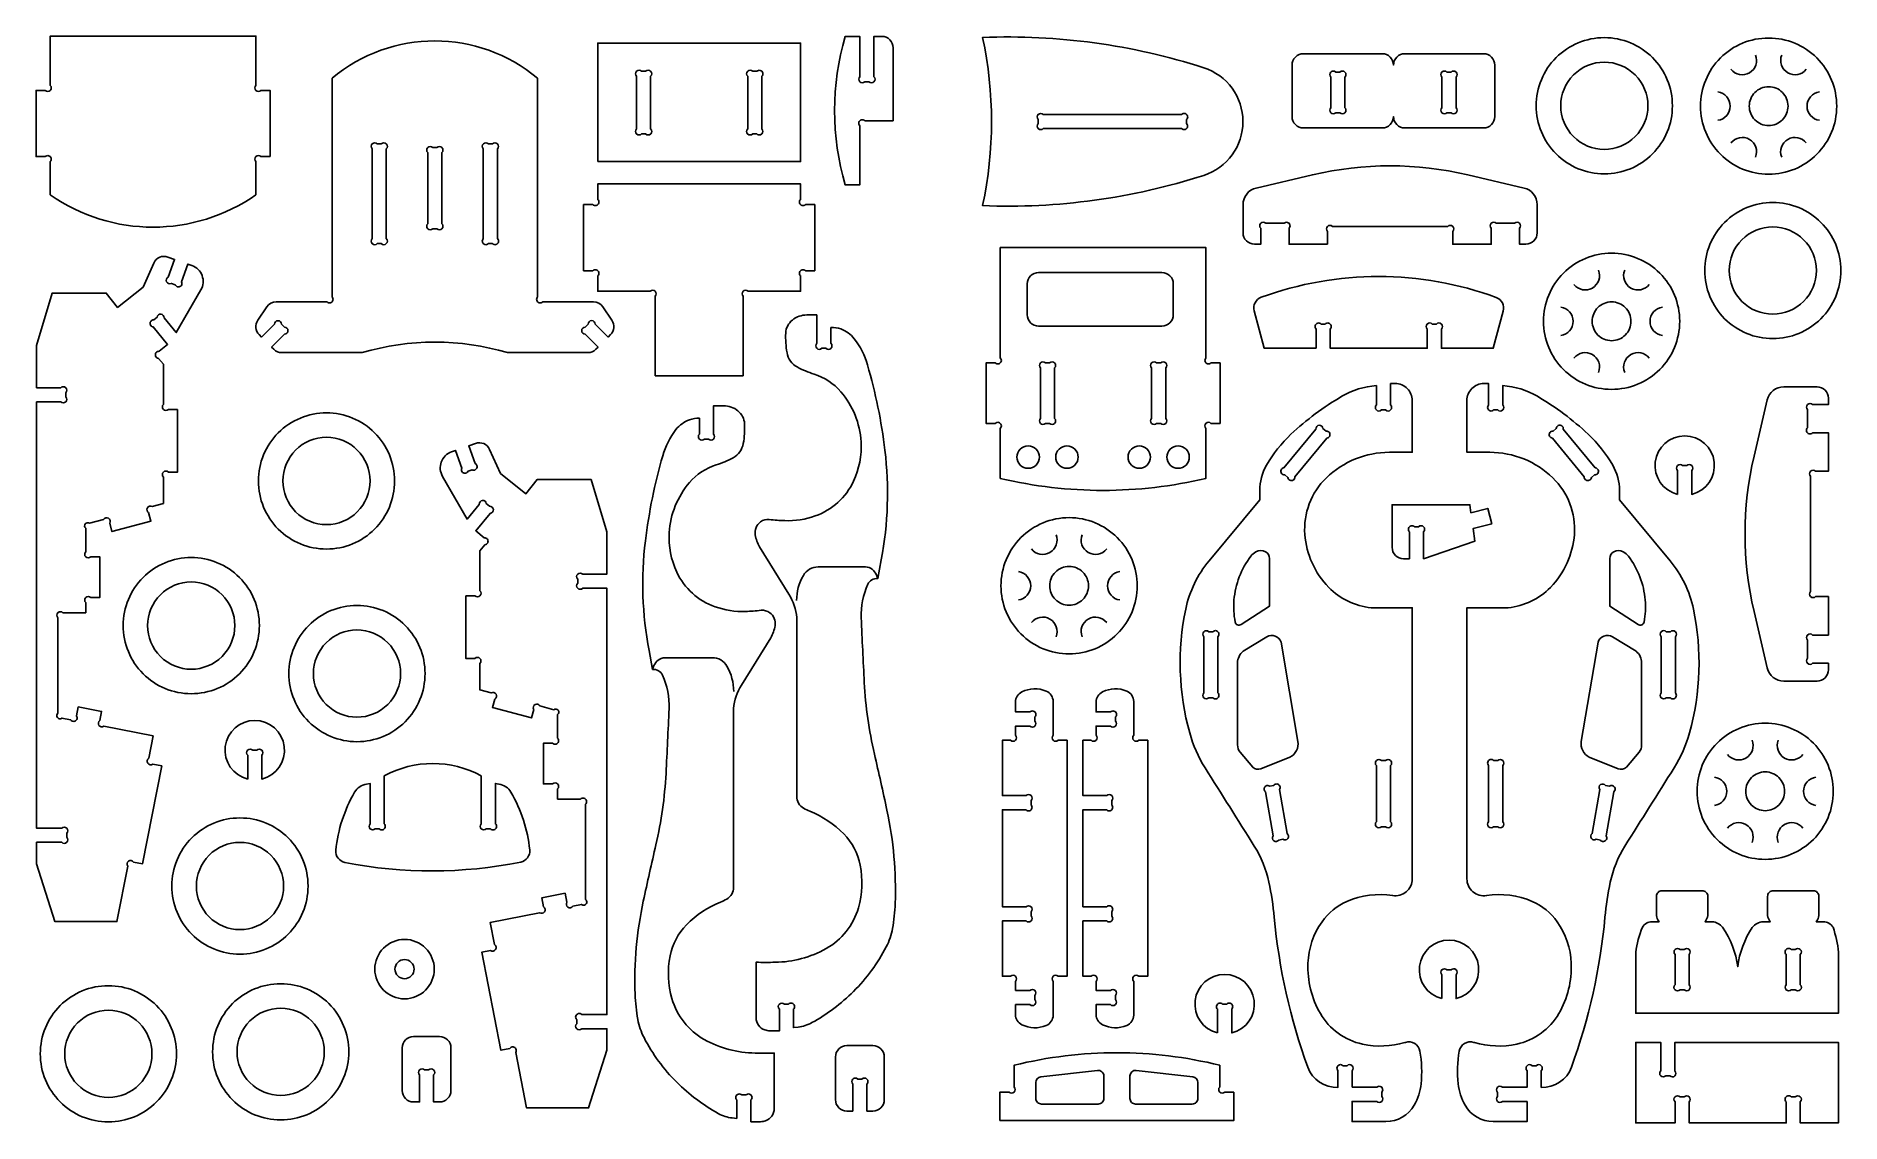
# Model space of a CAD drawing. Extents: x 3446 to 4212, y 1406 to 1866.
import ezdxf

# ---------------------------------------------------------------- set-up
doc = ezdxf.new("R2010")
doc.units = 0
doc.header["$MEASUREMENT"] = 0
doc.layers.add('KONTUR', color=20, linetype='CONTINUOUS')

msp = doc.modelspace()

# ---------------------------------------------------------------- linework, layer by layer
at = {"layer": 'KONTUR'}
for points in [[(3545.35, 1815.38), (3541.47, 1815.38, 1), (3539.35, 1813.25), (3539.35, 1799.18, -0.314585), (3452.12, 1799.18), (3452.12, 1813.25, 1), (3450, 1815.38), (3446.12, 1815.38), (3446.12, 1843.45), (3450, 1843.45, 1), (3452.12, 1845.57), (3452.12, 1866.5), (3539.35, 1866.5), (3539.35, 1845.57, 1), (3541.47, 1843.45), (3545.35, 1843.45)], [(3547.97, 1753.77), (3569.52, 1753.77, 1), (3571.64, 1755.89), (3571.64, 1848.61, -0.363785), (3658.87, 1848.61), (3658.87, 1755.89, 1), (3661, 1753.77), (3682.54, 1753.77, -0.249349), (3686.52, 1751.65), (3690.35, 1745.97, -0.359015), (3689.77, 1739.89), (3688.73, 1738.86), (3683.29, 1744.3, 1), (3680.28, 1744.3), (3679.05, 1743.06, 1), (3679.05, 1740.06), (3684.49, 1734.61), (3683.55, 1733.67, -0.198912), (3680.15, 1732.26), (3646.1, 1732.26, 0.143549), (3584.42, 1732.26), (3550.36, 1732.26, -0.198912), (3546.97, 1733.67), (3546.02, 1734.61), (3551.47, 1740.06, 1), (3551.47, 1743.06), (3550.23, 1744.3, 1), (3547.23, 1744.3), (3541.78, 1738.86), (3540.75, 1739.89, -0.359015), (3540.16, 1745.97), (3543.99, 1751.65, -0.249349)], [(3809.67, 1830.6), (3797.66, 1830.6, 1), (3795.53, 1828.48), (3795.53, 1803.41), (3789.37, 1803.41, -0.144164), (3789.37, 1866.37), (3795.53, 1866.37), (3795.53, 1849.26, 1), (3797.66, 1847.13), (3799.41, 1847.13, 1), (3801.53, 1849.26), (3801.53, 1866.37), (3804.87, 1866.37, -0.414214), (3809.67, 1861.57)], [(3941.39, 1853.1, 0.087697), (3847.63, 1865.93, -0.105277), (3847.63, 1794.58, 0.087697), (3941.39, 1807.41, 0.729031)], [(4111.33, 1865.84, 0.414214), (4082.44, 1836.95, 0.414214), (4111.33, 1808.06, 0.414214), (4140.22, 1836.95, 0.414214)], [(4181.03, 1865.69, 0.414214), (4152.14, 1836.8, 0.414214), (4181.03, 1807.91, 0.414214), (4209.92, 1836.8, 0.414214)], [(4017.09, 1859.01), (3983.68, 1859.01, 0.414214), (3978.88, 1854.21), (3978.88, 1832.35, 0.414214), (3983.68, 1827.55), (4017.09, 1827.55, 0.414214), (4021.89, 1832.35, 0.414214), (4026.69, 1827.55), (4060.09, 1827.55, 0.414214), (4064.89, 1832.35), (4064.89, 1854.21, 0.414214), (4060.09, 1859.01), (4026.69, 1859.01, 0.414214), (4021.89, 1854.21, 0.414214)], [(4111.33, 1855.45, 0.414214), (4092.83, 1836.95, 0.414214), (4111.33, 1818.45, 0.414214), (4129.83, 1836.95, 0.414214)], [(3706.81, 1849.44), (3706.81, 1827.13, -1), (3704.69, 1825), (3702.94, 1825, -1), (3700.81, 1827.13), (3700.81, 1849.44, -1), (3702.94, 1851.56), (3704.69, 1851.56, -1)], [(3747.96, 1849.44), (3747.96, 1827.13, 1), (3750.08, 1825), (3751.83, 1825, 1), (3753.96, 1827.13), (3753.96, 1849.44, 1), (3751.83, 1851.56), (3750.08, 1851.56, 1)], [(4001.31, 1849.12), (4001.31, 1836.14, -1), (3999.19, 1834.01), (3997.44, 1834.01, -1), (3995.31, 1836.14), (3995.31, 1849.12, -1), (3997.44, 1851.24), (3999.19, 1851.24, -1)], [(4048.46, 1849.12), (4048.46, 1836.14, -1), (4046.34, 1834.01), (4044.58, 1834.01, -1), (4042.46, 1836.14), (4042.46, 1849.12, -1), (4044.58, 1851.24), (4046.34, 1851.24, -1)], [(4181.03, 1845.03, 0.414214), (4172.81, 1836.8, 0.414214), (4181.03, 1828.57, 0.414214), (4189.26, 1836.8, 0.414214)], [(3873.32, 1833.26), (3932.03, 1833.26, -1), (3934.16, 1831.13), (3934.16, 1829.38, -1), (3932.03, 1827.26), (3873.32, 1827.26, -1), (3871.19, 1829.38), (3871.19, 1831.13, -1)], [(3594.68, 1818.68), (3594.68, 1780.6, -1), (3592.56, 1778.47), (3590.81, 1778.47, -1), (3588.68, 1780.6), (3588.68, 1818.68, -1), (3590.81, 1820.8), (3592.56, 1820.8, -1)], [(3618.26, 1817.08), (3618.26, 1786.93, -1), (3616.13, 1784.8), (3614.38, 1784.8, -1), (3612.26, 1786.93), (3612.26, 1817.08, -1), (3614.38, 1819.21), (3616.13, 1819.21, -1)], [(3635.83, 1818.68), (3635.83, 1780.6, 1), (3637.96, 1778.47), (3639.71, 1778.47, 1), (3641.83, 1780.6), (3641.83, 1818.68, 1), (3639.71, 1820.8), (3637.96, 1820.8, 1)], [(3993.91, 1778.24), (3993.91, 1783.66, -1), (3996.03, 1785.79), (4044.93, 1785.79, -1), (4047.06, 1783.66), (4047.06, 1778.24), (4063.37, 1778.24), (4063.37, 1784.98, -1), (4065.5, 1787.1), (4073.25, 1787.1, -1), (4075.37, 1784.98), (4075.37, 1778.24), (4078.07, 1778.24, 0.414214), (4082.87, 1783.04), (4082.87, 1795.04, 0.348142), (4077.32, 1802.05), (4053.41, 1807.66, 0.115875), (3987.55, 1807.66), (3963.65, 1802.05, 0.348142), (3958.1, 1795.04), (3958.1, 1783.04, 0.414214), (3962.9, 1778.24), (3965.6, 1778.24), (3965.6, 1784.98, -1), (3967.72, 1787.1), (3975.47, 1787.1, -1), (3977.6, 1784.98), (3977.6, 1778.24)], [(3708.74, 1722.44), (3708.74, 1756.14, 1), (3706.62, 1758.26), (3684.38, 1758.26), (3684.38, 1764.84, 1), (3682.26, 1766.97), (3678.38, 1766.97), (3678.38, 1795.06), (3682.26, 1795.06, 1), (3684.38, 1797.18), (3684.38, 1803.77), (3770.39, 1803.77), (3770.39, 1797.18, 1), (3772.51, 1795.06), (3776.39, 1795.06), (3776.39, 1766.97), (3772.51, 1766.97, 1), (3770.39, 1764.84), (3770.39, 1758.26), (3748.15, 1758.26, 1), (3746.03, 1756.14), (3746.03, 1722.44)], [(4182.8, 1795.96, 0.414214), (4153.91, 1767.07, 0.414214), (4182.8, 1738.18, 0.414214), (4211.69, 1767.07, 0.414214)], [(4182.8, 1785.56, 0.414214), (4164.3, 1767.07, 0.414214), (4182.8, 1748.57, 0.414214), (4201.3, 1767.07, 0.414214)], [(3855.12, 1678.93), (3855.12, 1700.12, 1), (3853, 1702.25), (3849.12, 1702.25), (3849.12, 1727.87), (3853, 1727.87, 1), (3855.12, 1729.99), (3855.12, 1776.8), (3942.35, 1776.8), (3942.35, 1729.99, 1), (3944.48, 1727.87), (3948.35, 1727.87), (3948.35, 1702.25), (3944.48, 1702.25, 1), (3942.35, 1700.12), (3942.35, 1678.93, -0.117382)], [(3506.13, 1708.16), (3502.25, 1708.16, -1), (3500.13, 1710.28), (3500.13, 1727.3), (3498.06, 1729.81, -1), (3498.34, 1732.8), (3501.91, 1735.75), (3495.81, 1743.14, -1), (3496.09, 1746.13), (3497.44, 1747.24, -1), (3500.43, 1746.96), (3505.57, 1740.73), (3516.02, 1758.82, 0.468854), (3512.19, 1769.2), (3510.52, 1769.8), (3507.85, 1762.28, -1), (3505.14, 1760.99), (3503.49, 1761.57, -1), (3502.2, 1764.28), (3504.86, 1771.8), (3502.04, 1772.8, 0.39067), (3496.05, 1770.24), (3491.48, 1760.04), (3480.67, 1751.44), (3475.88, 1757.47), (3452.98, 1757.47), (3446.31, 1735.31), (3446.31, 1717.36), (3456.55, 1717.36, -1), (3458.67, 1715.24), (3458.67, 1713.49, -1), (3456.55, 1711.36), (3446.31, 1711.36), (3446.31, 1530.55), (3456.98, 1530.55, -1), (3459.1, 1528.43), (3459.1, 1526.68, -1), (3456.98, 1524.55), (3446.31, 1524.55), (3446.31, 1515.45), (3454.07, 1490.96), (3480.37, 1490.96), (3484.97, 1514.49, -1), (3487.47, 1516.17), (3491.27, 1515.43), (3499.4, 1556.97), (3495.59, 1557.71, -1), (3493.91, 1560.2), (3495.77, 1569.67), (3474.85, 1573.76, -1), (3473.17, 1576.25), (3473.91, 1580.05), (3464.01, 1581.99), (3463.26, 1578.19, -1), (3460.77, 1576.51), (3457.06, 1577.24, -1), (3455.35, 1579.32), (3455.35, 1619.8, -1), (3457.47, 1621.93), (3467.19, 1621.93), (3467.19, 1626.26, -1), (3469.31, 1628.39), (3473.19, 1628.39), (3473.19, 1645.62), (3469.31, 1645.62, -1), (3467.19, 1647.74), (3467.19, 1657.81, -1), (3468.76, 1659.86), (3474.73, 1661.46, -1), (3477.33, 1659.95), (3478.29, 1656.36), (3494.84, 1660.79), (3493.87, 1664.39, -1), (3495.38, 1666.99), (3500.13, 1668.26), (3500.13, 1679.47, -1), (3502.25, 1681.6), (3506.13, 1681.6)], [(4114.42, 1774.43, 0.414214), (4085.53, 1745.54, 0.414214), (4114.42, 1716.65, 0.414214), (4143.31, 1745.54, 0.414214)], [(3866.55, 1761.43), (3866.55, 1748.33, 0.414214), (3871.35, 1743.53), (3923.69, 1743.53, 0.414214), (3928.49, 1748.33), (3928.49, 1761.43, 0.414214), (3923.69, 1766.23), (3871.35, 1766.23, 0.414214)], [(3989.07, 1734.07), (3989.07, 1742.26, -1), (3991.19, 1744.38), (3992.95, 1744.38, -1), (3995.07, 1742.26), (3995.07, 1734.07), (4036.22, 1734.07), (4036.22, 1742.26, -1), (4038.34, 1744.38), (4040.09, 1744.38, -1), (4042.22, 1742.26), (4042.22, 1734.07), (4064.22, 1734.07), (4068.46, 1749.9, 0.388162), (4065.48, 1755.65, 0.177336), (3965.8, 1755.7, 0.388469), (3962.81, 1749.95), (3967.07, 1734.07)], [(4114.42, 1753.77, 0.414214), (4106.19, 1745.54, 0.414214), (4114.42, 1737.31, 0.414214), (4122.65, 1745.54, 0.414214)], [(3783.28, 1742.96), (3783.28, 1736.19, -1), (3781.15, 1734.07), (3779.4, 1734.07, -1), (3777.28, 1736.19), (3777.28, 1748.22), (3773.05, 1748.22, 0.170585), (3766.93, 1746.07, 0.214725), (3764.11, 1740.55, 0.056561), (3764.65, 1732.2, 0.22603), (3768.97, 1726.16, 0.051077), (3776.1, 1723.13, -0.141384), (3787.48, 1715.65, -0.163721), (3796.06, 1694.43, -0.124828), (3792.86, 1677.68, -0.201344), (3776.63, 1662.98, -0.09322), (3763.7, 1660.98, -0.020014), (3757.13, 1661.47, 0.189668), (3753.41, 1660.47, 0.283702), (3751.19, 1654.94, 0.082397), (3752.98, 1649.83), (3765.41, 1629.76, -0.113068), (3768.8, 1619.86), (3768.8, 1544.02, 0.267949), (3771.69, 1539.01, 0.035231), (3774.33, 1537.72, -0.103492), (3788.72, 1528.11, -0.145976), (3795.69, 1514.91, -0.119038), (3794.94, 1496.77, -0.198627), (3781.22, 1479.46, -0.123892), (3759.61, 1473.67, -0.007636), (3751.52, 1473.67), (3751.52, 1450.12, 0.322139), (3755.21, 1445, 0.059966), (3757.35, 1444.55), (3761.39, 1444.55), (3761.39, 1453.79, -1), (3763.52, 1455.92), (3765.27, 1455.92, -1), (3767.39, 1453.79), (3767.39, 1445.95), (3769.31, 1446.16, 0.098643), (3775.24, 1448.06, 0.069217), (3792.86, 1461.3, 0.077936), (3806.76, 1480.25, 0.074389), (3809.39, 1487.97, 0.035977), (3810.54, 1498.6, 0.062223), (3807.05, 1538.14, 0.003891), (3801.71, 1562.01, -0.043804), (3797.43, 1592.3, -0.003361), (3796.16, 1619.75, -0.117025), (3798.95, 1633.99, -0.320667), (3803.13, 1636.4), (3804.64, 1644.41, 0.076866), (3806.18, 1690.88, 0.040761), (3798.78, 1727.05, 0.092011), (3793.2, 1738.12, 0.147158), (3787.48, 1742.27, 0.08756)], [(3878.16, 1725.75), (3878.16, 1704.37, -1), (3876.04, 1702.25), (3874.29, 1702.25, -1), (3872.16, 1704.37), (3872.16, 1725.75, -1), (3874.29, 1727.87), (3876.04, 1727.87, -1)], [(3925.31, 1725.75), (3925.31, 1704.37, -1), (3923.19, 1702.25), (3921.43, 1702.25, -1), (3919.31, 1704.37), (3919.31, 1725.75, -1), (3921.43, 1727.87), (3923.19, 1727.87, -1)], [(4004.36, 1420.64), (4014.8, 1420.64, -1), (4016.92, 1418.51), (4016.92, 1416.76, -1), (4014.8, 1414.64), (4004.36, 1414.64), (4004.36, 1406.13), (4018.71, 1406.13, 0.267949), (4030.64, 1413.02, 0.10486), (4033.61, 1422.15, 0.070665), (4033.12, 1435.97, 0.450228), (4026.99, 1439.71, -0.00335), (4026.72, 1439.63, -0.124272), (4008.73, 1438.96, -0.211895), (3990.91, 1451.89, -0.142289), (3985.62, 1473.27, -0.144595), (3991.58, 1490.85, -0.136954), (4002.15, 1499.48, -0.143834), (4021.59, 1501.95), (4021.53, 1501.96, 0.461683), (4029.88, 1509.07), (4029.88, 1624.06), (4012.4, 1624.06, -0.176643), (3994.43, 1632.69, -0.176718), (3984.3, 1655.17, -0.22231), (3993.42, 1679.14, -0.19476), (4020.16, 1689.96), (4029.88, 1689.96), (4029.88, 1711.93, 0.414214), (4022.68, 1719.13), (4020.67, 1719.13), (4020.67, 1710.04, -1), (4018.54, 1707.92), (4016.79, 1707.92, -1), (4014.67, 1710.04), (4014.67, 1718.26, 0.114142), (3999.99, 1713.72, 0.057125), (3978.43, 1697.62, 0.073046), (3968.05, 1684.51, 0.131652), (3965.16, 1673.73), (3965.16, 1669.79), (3943.68, 1643.98, 0.122774), (3933.78, 1623.46, 0.119155), (3935.45, 1570.92, 0.073532), (3941.97, 1556.15, -0.000371), (3962.86, 1522.96, -0.088308), (3969.06, 1507.66, -0.029161), (3971.32, 1492.74, 0.064062), (3985.54, 1429.19, 0.327869), (3998.36, 1420.63), (3998.36, 1427.69, -1), (4000.48, 1429.82), (4002.23, 1429.82, -1), (4004.36, 1427.69)], [(4078.57, 1414.64), (4068.13, 1414.64, -1), (4066.01, 1416.76), (4066.01, 1418.51, -1), (4068.13, 1420.64), (4078.57, 1420.64), (4078.57, 1427.69, -1), (4080.7, 1429.82), (4082.45, 1429.82, -1), (4084.57, 1427.69), (4084.57, 1420.63, 0.327869), (4097.39, 1429.19, 0.064062), (4111.61, 1492.74, -0.029161), (4113.87, 1507.66, -0.088308), (4120.07, 1522.96, -0.000371), (4140.96, 1556.15, 0.073532), (4147.48, 1570.92, 0.119155), (4149.15, 1623.46, 0.122774), (4139.25, 1643.98), (4117.77, 1669.79), (4117.77, 1673.73, 0.131652), (4114.88, 1684.51, 0.073046), (4104.5, 1697.62, 0.057125), (4082.94, 1713.72, 0.114142), (4068.26, 1718.26), (4068.26, 1710.04, -1), (4066.14, 1707.92), (4064.39, 1707.92, -1), (4062.26, 1710.04), (4062.26, 1719.13), (4060.25, 1719.13, 0.414214), (4053.05, 1711.93), (4053.05, 1689.96), (4062.77, 1689.96, -0.19476), (4089.51, 1679.14, -0.22231), (4098.63, 1655.17, -0.176718), (4088.5, 1632.69, -0.176643), (4070.53, 1624.06), (4053.05, 1624.06), (4053.05, 1509.07, 0.461683), (4061.4, 1501.96), (4061.34, 1501.95, -0.143834), (4080.78, 1499.48, -0.136954), (4091.35, 1490.85, -0.144595), (4097.31, 1473.27, -0.142289), (4092.02, 1451.89, -0.211895), (4074.2, 1438.96, -0.124272), (4056.21, 1439.63, -0.00335), (4055.94, 1439.71, 0.450228), (4049.81, 1435.97, 0.070665), (4049.32, 1422.15, 0.10486), (4052.29, 1413.02, 0.267949), (4064.22, 1406.13), (4078.57, 1406.13)], [(4206.39, 1628.78), (4200.97, 1628.78, -1), (4198.84, 1630.9), (4198.84, 1679.8, -1), (4200.97, 1681.93), (4206.39, 1681.93), (4206.39, 1698.24), (4199.65, 1698.24, -1), (4197.53, 1700.37), (4197.53, 1708.12, -1), (4199.65, 1710.24), (4206.39, 1710.24), (4206.39, 1712.94, 0.414214), (4201.59, 1717.74), (4187.45, 1717.74, 0.348142), (4180.44, 1712.19), (4174.83, 1688.28, 0.115875), (4174.83, 1622.42), (4180.44, 1598.52, 0.348142), (4187.45, 1592.97), (4201.59, 1592.97, 0.414214), (4206.39, 1597.77), (4206.39, 1600.47), (4199.65, 1600.47, -1), (4197.53, 1602.59), (4197.53, 1610.34, -1), (4199.65, 1612.47), (4206.39, 1612.47)], [(3727.47, 1704.44), (3727.47, 1697.67, 1), (3729.6, 1695.55), (3731.35, 1695.55, 1), (3733.47, 1697.67), (3733.47, 1709.71), (3737.7, 1709.71, -0.170585), (3743.82, 1707.56, -0.214725), (3746.64, 1702.04, -0.056561), (3746.1, 1693.68, -0.22603), (3741.78, 1687.65, -0.051077), (3734.65, 1684.61, 0.141384), (3723.27, 1677.13, 0.163721), (3714.69, 1655.91, 0.124828), (3717.89, 1639.16, 0.201344), (3734.12, 1624.46, 0.09322), (3747.05, 1622.47, 0.020014), (3753.62, 1622.95, -0.189668), (3757.34, 1621.95, -0.283702), (3759.56, 1616.42, -0.082397), (3757.77, 1611.31), (3745.34, 1591.24, 0.113068), (3741.95, 1581.34), (3741.95, 1505.5, -0.267949), (3739.06, 1500.49, -0.035231), (3736.42, 1499.21, 0.103492), (3722.03, 1489.6, 0.145976), (3715.06, 1476.39, 0.119038), (3715.81, 1458.26, 0.198627), (3729.53, 1440.95, 0.123892), (3751.14, 1435.16, 0.007636), (3759.23, 1435.16), (3759.23, 1411.61, -0.322139), (3755.54, 1406.48, -0.059966), (3753.4, 1406.04), (3749.36, 1406.04), (3749.36, 1415.28, 1), (3747.23, 1417.4), (3745.48, 1417.4, 1), (3743.36, 1415.28), (3743.36, 1407.43), (3741.44, 1407.65, -0.098643), (3735.5, 1409.54, -0.069217), (3717.89, 1422.78, -0.077936), (3703.99, 1441.73, -0.074389), (3701.36, 1449.45, -0.035977), (3700.21, 1460.08, -0.062223), (3703.7, 1499.62, -0.003891), (3709.04, 1523.49, 0.043804), (3713.32, 1553.78, 0.003361), (3714.59, 1581.24, 0.117025), (3711.8, 1595.47, 0.320667), (3707.62, 1597.88), (3706.11, 1605.9, -0.076866), (3704.57, 1652.36, -0.040761), (3711.97, 1688.53, -0.092011), (3717.55, 1699.61, -0.147158), (3723.27, 1703.76, -0.08756)], [(3569.3, 1706.71, 0.414214), (3540.41, 1677.82, 0.414214), (3569.3, 1648.93, 0.414214), (3598.19, 1677.82, 0.414214)], [(3993.62, 1695.99), (3980.09, 1679.59, -1), (3977.1, 1679.31), (3975.75, 1680.42, -1), (3975.46, 1683.41), (3988.99, 1699.81, -1), (3991.98, 1700.09), (3993.33, 1698.98, -1)], [(4089.31, 1695.99), (4102.84, 1679.59, 1), (4105.83, 1679.31), (4107.18, 1680.42, 1), (4107.47, 1683.41), (4093.94, 1699.81, 1), (4090.95, 1700.09), (4089.6, 1698.98, 1)], [(3569.3, 1696.32, 0.414214), (3550.8, 1677.82, 0.414214), (3569.3, 1659.32, 0.414214), (3587.8, 1677.82, 0.414214)], [(3628.4, 1629.1), (3632.28, 1629.1, 1), (3634.4, 1631.23), (3634.4, 1648.25), (3636.47, 1650.76, 1), (3636.19, 1653.75), (3632.62, 1656.69), (3638.72, 1664.08, 1), (3638.44, 1667.07), (3637.09, 1668.19, 1), (3634.1, 1667.9), (3628.96, 1661.68), (3618.52, 1679.76, -0.468854), (3622.34, 1690.15), (3624.01, 1690.74), (3626.68, 1683.22, 1), (3629.39, 1681.93), (3631.04, 1682.52, 1), (3632.33, 1685.23), (3629.67, 1692.75), (3632.49, 1693.75, -0.39067), (3638.48, 1691.19), (3643.05, 1680.99), (3653.86, 1672.39), (3658.65, 1678.41), (3681.55, 1678.41), (3688.22, 1656.25), (3688.22, 1638.3), (3677.98, 1638.3, 1), (3675.86, 1636.18), (3675.86, 1634.43, 1), (3677.98, 1632.3), (3688.22, 1632.3), (3688.22, 1451.5), (3677.55, 1451.5, 1), (3675.43, 1449.37), (3675.43, 1447.62, 1), (3677.55, 1445.5), (3688.22, 1445.5), (3688.22, 1436.39), (3680.46, 1411.9), (3654.16, 1411.9), (3649.56, 1435.44, 1), (3647.07, 1437.12), (3643.26, 1436.37), (3635.14, 1477.91), (3638.94, 1478.66, 1), (3640.62, 1481.15), (3638.77, 1490.61), (3659.68, 1494.7, 1), (3661.36, 1497.2), (3660.62, 1501), (3670.52, 1502.94), (3671.27, 1499.13, 1), (3673.76, 1497.46), (3677.47, 1498.18, 1), (3679.19, 1500.27), (3679.19, 1540.74, 1), (3677.06, 1542.87), (3667.34, 1542.87), (3667.34, 1547.21, 1), (3665.22, 1549.33), (3661.34, 1549.33), (3661.34, 1566.56), (3665.22, 1566.56, 1), (3667.34, 1568.69), (3667.34, 1578.75, 1), (3665.77, 1580.8), (3659.81, 1582.4, 1), (3657.2, 1580.9), (3656.24, 1577.3), (3639.7, 1581.74), (3640.66, 1585.33, 1), (3639.16, 1587.93), (3634.4, 1589.21), (3634.4, 1600.42, 1), (3632.28, 1602.54), (3628.4, 1602.54)], [(3866.93, 1692.7, 0.414214), (3862.17, 1687.94, 0.414214), (3866.93, 1683.18, 0.414214), (3871.69, 1687.94, 0.414214)], [(3883.4, 1692.7, 0.414214), (3878.64, 1687.94, 0.414214), (3883.4, 1683.18, 0.414214), (3888.16, 1687.94, 0.414214)], [(3914.08, 1692.7, 0.414214), (3909.32, 1687.94, 0.414214), (3914.08, 1683.18, 0.414214), (3918.84, 1687.94, 0.414214)], [(3930.54, 1692.7, 0.414214), (3925.78, 1687.94, 0.414214), (3930.54, 1683.18, 0.414214), (3935.3, 1687.94, 0.414214)], [(4142.43, 1672.11), (4142.43, 1682.22, -1), (4144.55, 1684.34), (4146.3, 1684.34, -1), (4148.43, 1682.22), (4148.43, 1672.11, 0.886477), (4145.43, 1696.94, 0.886477)], [(3884.3, 1662.25, 0.414214), (3855.41, 1633.36, 0.414214), (3884.3, 1604.47, 0.414214), (3913.19, 1633.36, 0.414214)], [(4054.77, 1664.28), (4061.92, 1666.14), (4063.57, 1659.61), (4055.67, 1657.59), (4056.38, 1652.28), (4034.68, 1644.83), (4034.68, 1656.26, 1), (4032.55, 1658.39), (4030.8, 1658.39, 1), (4028.68, 1656.26), (4028.68, 1644.83), (4026.13, 1644.83, -0.414214), (4021.33, 1649.63), (4021.33, 1667.76), (4054.3, 1667.76)], [(3957.24, 1616.99), (3969.25, 1624.67), (3969.25, 1644.98, 0.267949), (3967.63, 1647.79, 0.267949), (3963.56, 1647.79, 0.098945), (3961.4, 1645.89, 0.143459), (3954.25, 1627.33, 0.068146), (3954.75, 1617.97, 0.550378)], [(4125.69, 1616.99), (4113.68, 1624.67), (4113.68, 1644.98, -0.267949), (4115.3, 1647.79, -0.267949), (4119.38, 1647.79, -0.098945), (4121.53, 1645.89, -0.143459), (4128.68, 1627.33, -0.068146), (4128.18, 1617.97, -0.550378)], [(3511.94, 1645.36, 0.414214), (3483.05, 1616.47, 0.414214), (3511.94, 1587.58, 0.414214), (3540.83, 1616.47, 0.414214)], [(3884.3, 1641.58, 0.414214), (3876.08, 1633.36, 0.414214), (3884.3, 1625.13, 0.414214), (3892.53, 1633.36, 0.414214)], [(3511.94, 1634.97, 0.414214), (3493.44, 1616.47, 0.414214), (3511.94, 1597.97, 0.414214), (3530.43, 1616.47, 0.414214)], [(3582.23, 1625.01, 0.414214), (3553.35, 1596.12, 0.414214), (3582.23, 1567.23, 0.414214), (3611.12, 1596.12, 0.414214)], [(3582.23, 1614.62, 0.414214), (3563.74, 1596.12, 0.414214), (3582.23, 1577.62, 0.414214), (3600.73, 1596.12, 0.414214)], [(3941.45, 1611.76), (3941.45, 1587.94, 1), (3943.57, 1585.82), (3945.32, 1585.82, 1), (3947.45, 1587.94), (3947.45, 1611.76, 1), (3945.32, 1613.88), (3943.57, 1613.88, 1)], [(3974.27, 1609.4), (3981.35, 1567.38, -0.324673), (3977.99, 1560.63), (3965.69, 1555.78, -0.284319), (3962.2, 1556.41), (3956.85, 1562.77, -0.181059), (3955.76, 1565.84), (3955.76, 1600.62, -0.227021), (3958.14, 1605.6), (3968.17, 1611.69, -0.485587)], [(4108.66, 1609.4), (4101.58, 1567.38, 0.324673), (4104.94, 1560.63), (4117.24, 1555.78, 0.284319), (4120.73, 1556.41), (4126.08, 1562.77, 0.181059), (4127.17, 1565.84), (4127.17, 1600.62, 0.227021), (4124.79, 1605.6), (4114.76, 1611.69, 0.485587)], [(4141.48, 1611.76), (4141.48, 1587.94, -1), (4139.36, 1585.82), (4137.61, 1585.82, -1), (4135.48, 1587.94), (4135.48, 1611.76, -1), (4137.61, 1613.88), (4139.36, 1613.88, -1)], [(3868.17, 1495.08), (3868.17, 1493.33, -1), (3866.05, 1491.2), (3856, 1491.2), (3856, 1467.72), (3859.45, 1467.72, -1), (3861.58, 1465.59), (3861.58, 1461.72), (3867.66, 1461.72, -1), (3869.79, 1459.59), (3869.79, 1457.84, -1), (3867.66, 1455.72), (3861.58, 1455.72), (3861.58, 1451.5, 0.285454), (3864.25, 1447.19, 0.216294), (3874.58, 1446.86, 0.30313), (3877.54, 1451.29), (3877.54, 1465.59, -1), (3879.66, 1467.72), (3883.48, 1467.72), (3883.48, 1567.83), (3879.66, 1567.83, -1), (3877.54, 1569.96), (3877.54, 1584.26, 0.30313), (3874.58, 1588.69, 0.216294), (3864.25, 1588.35, 0.285454), (3861.58, 1584.05), (3861.58, 1579.83), (3867.66, 1579.83, -1), (3869.79, 1577.71), (3869.79, 1575.96, -1), (3867.66, 1573.83), (3861.58, 1573.83), (3861.58, 1569.96, -1), (3859.45, 1567.83), (3856, 1567.83), (3856, 1544.35), (3866.05, 1544.35, -1), (3868.17, 1542.22), (3868.17, 1540.47, -1), (3866.05, 1538.35), (3856, 1538.35), (3856, 1497.2), (3866.05, 1497.2, -1)], [(3902.36, 1495.08), (3902.36, 1493.33, -1), (3900.24, 1491.2), (3890.19, 1491.2), (3890.19, 1467.72), (3893.64, 1467.72, -1), (3895.77, 1465.59), (3895.77, 1461.72), (3901.85, 1461.72, -1), (3903.98, 1459.59), (3903.98, 1457.84, -1), (3901.85, 1455.72), (3895.77, 1455.72), (3895.77, 1451.5, 0.285454), (3898.44, 1447.19, 0.216294), (3908.77, 1446.86, 0.30313), (3911.73, 1451.29), (3911.73, 1465.59, -1), (3913.85, 1467.72), (3917.67, 1467.72), (3917.67, 1567.83), (3913.85, 1567.83, -1), (3911.73, 1569.96), (3911.73, 1584.26, 0.30313), (3908.77, 1588.69, 0.216294), (3898.44, 1588.35, 0.285454), (3895.77, 1584.05), (3895.77, 1579.83), (3901.85, 1579.83, -1), (3903.98, 1577.71), (3903.98, 1575.96, -1), (3901.85, 1573.83), (3895.77, 1573.83), (3895.77, 1569.96, -1), (3893.64, 1567.83), (3890.19, 1567.83), (3890.19, 1544.35), (3900.24, 1544.35, -1), (3902.36, 1542.22), (3902.36, 1540.47, -1), (3900.24, 1538.35), (3890.19, 1538.35), (3890.19, 1497.2), (3900.24, 1497.2, -1)], [(3535.87, 1551.4), (3535.87, 1561.51, -1), (3537.99, 1563.64), (3539.74, 1563.64, -1), (3541.87, 1561.51), (3541.87, 1551.4, 0.886477), (3538.87, 1576.24, 0.886477)], [(4179.58, 1575.08, 0.414214), (4150.69, 1546.19, 0.414214), (4179.58, 1517.31, 0.414214), (4208.46, 1546.19, 0.414214)], [(3651.67, 1516.16, 0.386174), (3655.5, 1521.35, 0.106837), (3647.56, 1545.79, 0.224988), (3642.47, 1549.28), (3640.97, 1549.52), (3640.97, 1532.39, -1), (3638.85, 1530.27), (3637.1, 1530.27, -1), (3634.97, 1532.39), (3634.97, 1552.75, 0.253669), (3593.82, 1552.75), (3593.82, 1532.39, -1), (3591.7, 1530.27), (3589.95, 1530.27, -1), (3587.82, 1532.39), (3587.82, 1549.52), (3586.32, 1549.28, 0.224988), (3581.24, 1545.79, 0.107536), (3573.27, 1521.18, 0.386598), (3577.13, 1516, 0.098318)], [(4014.67, 1557.12), (4014.67, 1533.28, 1), (4016.79, 1531.15), (4018.54, 1531.15, 1), (4020.67, 1533.28), (4020.67, 1557.12, 1), (4018.54, 1559.24), (4016.79, 1559.24, 1)], [(4068.26, 1557.12), (4068.26, 1533.28, -1), (4066.14, 1531.15), (4064.39, 1531.15, -1), (4062.26, 1533.28), (4062.26, 1557.12, -1), (4064.39, 1559.24), (4066.14, 1559.24, -1)], [(4179.58, 1554.42, 0.414214), (4171.35, 1546.19, 0.414214), (4179.58, 1537.97, 0.414214), (4187.8, 1546.19, 0.414214)], [(3973.53, 1546.93), (3976.74, 1528.27, -1), (3975.01, 1525.82), (3973.28, 1525.52, -1), (3970.83, 1527.26), (3967.62, 1545.91, -1), (3969.36, 1548.37), (3971.08, 1548.66, -1)], [(4109.4, 1546.93), (4106.19, 1528.27, 1), (4107.92, 1525.82), (4109.65, 1525.52, 1), (4112.1, 1527.26), (4115.31, 1545.91, 1), (4113.58, 1548.37), (4111.85, 1548.66, 1)], [(3532.6, 1534.9, 0.414214), (3503.71, 1506.01, 0.414214), (3532.6, 1477.12, 0.414214), (3561.49, 1506.01, 0.414214)], [(3532.6, 1524.51, 0.414214), (3514.1, 1506.01, 0.414214), (3532.6, 1487.51, 0.414214), (3551.1, 1506.01, 0.414214)], [(4134.08, 1491.7), (4134.57, 1490.85), (4131.58, 1490.85, 0.262897), (4127.47, 1488.52, 0.064352), (4124.64, 1477.92), (4124.64, 1452.05), (4210.64, 1452.05), (4210.64, 1477.92, 0.06509), (4208.34, 1488.52, 0.262897), (4204.23, 1490.85), (4201.23, 1490.85), (4201.73, 1491.7, 0.131652), (4202.37, 1494.1), (4202.37, 1501.63, 0.414214), (4199.97, 1504.03), (4182.98, 1504.03, 0.414214), (4180.58, 1501.63), (4180.58, 1494.1, 0.131652), (4181.22, 1491.7), (4181.72, 1490.85), (4178.73, 1490.85, 0.211481), (4174.12, 1488.44, 0.116433), (4167.9, 1471.8, 0.122228), (4161.52, 1488.54, 0.216402), (4157.08, 1490.85), (4154.09, 1490.85), (4154.58, 1491.7, 0.131652), (4155.23, 1494.1), (4155.23, 1501.63, 0.414214), (4152.83, 1504.03), (4135.83, 1504.03, 0.414214), (4133.43, 1501.63), (4133.43, 1494.1, 0.131652)], [(3602.41, 1483.37, 0.414214), (3589.81, 1470.77, 0.414214), (3602.41, 1458.17, 0.414214), (3615.01, 1470.77, 0.414214)], [(4042.46, 1458.26), (4042.46, 1468.37, -1), (4044.58, 1470.49), (4046.33, 1470.49, -1), (4048.46, 1468.37), (4048.46, 1458.26, 0.886477), (4045.46, 1483.09, 0.886477)], [(4147.33, 1476.99), (4147.33, 1464.11, -1), (4145.21, 1461.98), (4143.46, 1461.98, -1), (4141.33, 1464.11), (4141.33, 1476.99, -1), (4143.46, 1479.11), (4145.21, 1479.11, -1)], [(4194.48, 1476.99), (4194.48, 1464.11, -1), (4192.35, 1461.98), (4190.6, 1461.98, -1), (4188.48, 1464.11), (4188.48, 1476.99, -1), (4190.6, 1479.11), (4192.35, 1479.11, -1)], [(3602.41, 1474.83, 0.414214), (3598.35, 1470.77, 0.414214), (3602.41, 1466.71, 0.414214), (3606.46, 1470.77, 0.414214)], [(3476.78, 1463.75, 0.414214), (3447.89, 1434.86, 0.414214), (3476.78, 1405.97, 0.414214), (3505.67, 1434.86, 0.414214)], [(3549.88, 1464.59, 0.414214), (3520.99, 1435.7, 0.414214), (3549.88, 1406.81, 0.414214), (3578.77, 1435.7, 0.414214)], [(3947.28, 1443.71), (3947.28, 1453.82, -1), (3949.4, 1455.94), (3951.15, 1455.94, -1), (3953.28, 1453.82), (3953.28, 1443.71, 0.886477), (3950.28, 1468.54, 0.886477)], [(3476.78, 1453.35, 0.414214), (3458.28, 1434.86, 0.414214), (3476.78, 1416.36, 0.414214), (3495.28, 1434.86, 0.414214)], [(3549.88, 1454.2, 0.414214), (3531.38, 1435.7, 0.414214), (3549.88, 1417.2, 0.414214), (3568.37, 1435.7, 0.414214)], [(3606.21, 1414.44, -0.414214), (3601.41, 1419.24), (3601.41, 1437.37, -0.414214), (3606.21, 1442.17), (3617.3, 1442.17, -0.414214), (3622.1, 1437.37), (3622.1, 1419.24, -0.414214), (3617.3, 1414.44), (3614.76, 1414.44), (3614.76, 1425.87, 1), (3612.63, 1427.99), (3610.88, 1427.99, 1), (3608.76, 1425.87), (3608.76, 1414.44)], [(4143.46, 1416.61), (4145.21, 1416.61, -1), (4147.33, 1414.48), (4147.33, 1405.55), (4188.48, 1405.55), (4188.48, 1414.48, -1), (4190.6, 1416.61), (4192.35, 1416.61, -1), (4194.48, 1414.48), (4194.48, 1405.55), (4210.64, 1405.55), (4210.64, 1439.68), (4141.26, 1439.68), (4141.26, 1427.61, -1), (4139.13, 1425.49), (4137.38, 1425.49, -1), (4135.26, 1427.61), (4135.26, 1439.68), (4124.64, 1439.68), (4124.64, 1405.55), (4141.33, 1405.55), (4141.33, 1414.48, -1)], [(3790, 1410.59, -0.414214), (3785.2, 1415.39), (3785.2, 1433.52, -0.414214), (3790, 1438.32), (3801.09, 1438.32, -0.414214), (3805.89, 1433.52), (3805.89, 1415.39, -0.414214), (3801.09, 1410.59), (3798.55, 1410.59), (3798.55, 1422.02, 1), (3796.42, 1424.14), (3794.67, 1424.14, 1), (3792.55, 1422.02), (3792.55, 1410.59)], [(3954.19, 1418.6), (3950.32, 1418.6, -1), (3948.19, 1420.73), (3948.19, 1430, 0.121395), (3860.97, 1430), (3860.97, 1420.73, -1), (3858.84, 1418.6), (3854.97, 1418.6), (3854.97, 1406.57), (3954.19, 1406.57)], [(3872.6, 1413.54, -0.414214), (3870.2, 1415.94), (3870.2, 1422.69, -0.381189), (3872.33, 1425.07), (3896.37, 1427.82, -0.448027), (3899.04, 1425.44), (3899.04, 1415.94, -0.414214), (3896.64, 1413.54)], [(3936.56, 1413.54, 0.414214), (3938.96, 1415.94), (3938.96, 1422.69, 0.381189), (3936.83, 1425.07), (3912.79, 1427.82, 0.448027), (3910.12, 1425.44), (3910.12, 1415.94, 0.414214), (3912.52, 1413.54)]]:
    msp.add_lwpolyline(points, format="xyb", close=True, dxfattribs=at)
msp.add_lwpolyline([(3684.38, 1813.27), (3684.38, 1863.53), (3770.39, 1863.53), (3770.39, 1813.27)], close=True, dxfattribs=at)
for points in [[(4165.05, 1852.44, 0.868645), (4175.49, 1858.46)], [(4186.58, 1858.46, 0.868645), (4197.02, 1852.44)], [(4159.5, 1830.78, 0.868645), (4159.5, 1842.83)], [(4202.57, 1842.83, 0.868645), (4202.57, 1830.78)], [(4175.49, 1815.14, 0.868645), (4165.05, 1821.17)], [(4197.02, 1821.17, 0.868645), (4186.58, 1815.14)], [(4098.44, 1761.17, 0.868645), (4108.87, 1767.2)], [(4119.97, 1767.2, 0.868645), (4130.41, 1761.17)], [(4092.89, 1739.51, 0.868645), (4092.89, 1751.56)], [(4135.96, 1751.56, 0.868645), (4135.96, 1739.51)], [(4108.87, 1723.88, 0.868645), (4098.44, 1729.9)], [(4130.41, 1729.9, 0.868645), (4119.97, 1723.88)], [(3868.32, 1648.99, 0.868645), (3878.75, 1655.02)], [(3889.85, 1655.02, 0.868645), (3900.29, 1648.99)], [(3803.13, 1636.4), (3802.54, 1638, 0.300987), (3797.93, 1641.38), (3777.84, 1641.38, 0.267949), (3771.58, 1637.76, 0.131652), (3768.72, 1627.08)], [(3862.77, 1627.33, 0.868645), (3862.77, 1639.38)], [(3905.84, 1639.38, 0.868645), (3905.84, 1627.33)], [(3878.75, 1611.7, 0.868645), (3868.32, 1617.72)], [(3900.29, 1617.72, 0.868645), (3889.85, 1611.7)], [(3707.62, 1597.88), (3708.21, 1599.48, -0.300987), (3712.82, 1602.86), (3732.9, 1602.86, -0.267949), (3739.17, 1599.24, -0.131652), (3742.03, 1588.56)], [(4163.59, 1561.83, 0.868645), (4174.03, 1567.86)], [(4185.12, 1567.86, 0.868645), (4195.56, 1561.83)], [(4158.04, 1540.17, 0.868645), (4158.04, 1552.22)], [(4201.11, 1552.22, 0.868645), (4201.11, 1540.17)], [(4174.03, 1524.53, 0.868645), (4163.59, 1530.56)], [(4195.56, 1530.56, 0.868645), (4185.12, 1524.53)]]:
    msp.add_lwpolyline(points, format="xyb", dxfattribs=at)

doc.saveas('drawing.dxf')
